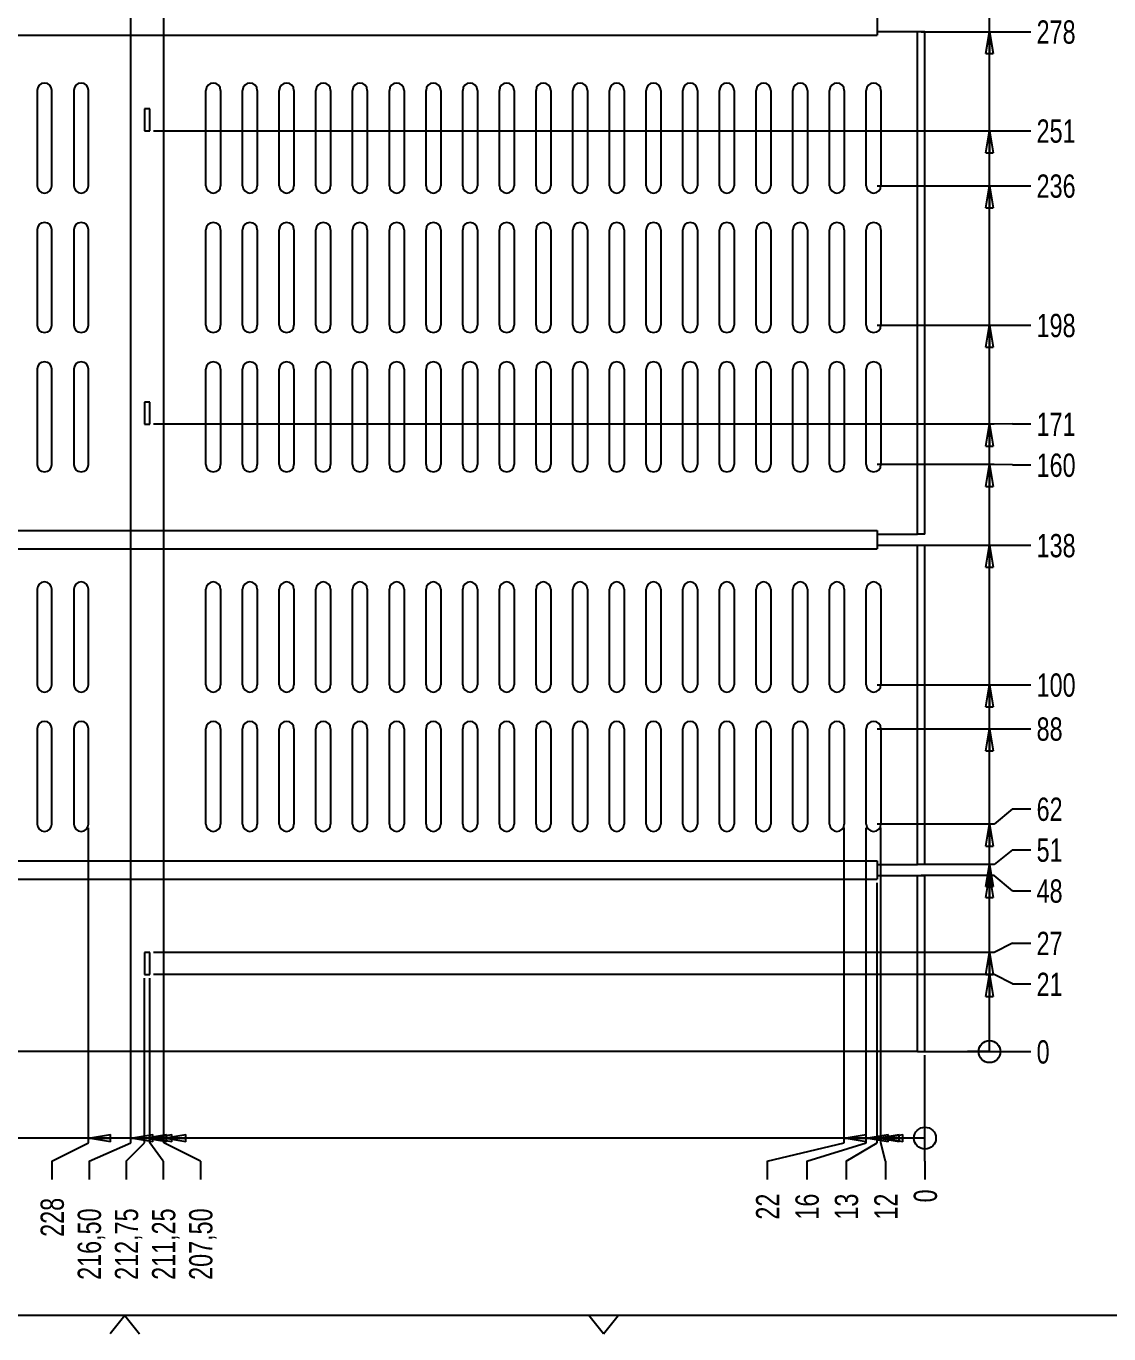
# Model space of a CAD drawing. Extents: x 0 to 841, y 0 to 594.
# Drawn here: x 313.6 to 608.7, y 0 to 356.4 of the extents above; entities that cross this region are included whole.
import ezdxf

# ---------------------------------------------------------------- set-up
doc = ezdxf.new("R2010")
doc.units = 0
doc.layers.get('0').update_dxf_attribs({"linetype": 'CONTINUOUS'})
doc.layers.add('FORMAT', color=7, linetype='CONTINUOUS')
doc.styles.add('SLDTEXTSTYLE0', font='TXT', dxfattribs={"width": 0.75})
doc.dimstyles.new('SLDDIMSTYLE0', dxfattribs={"dimtxt": 6.35, "dimasz": 1.998133, "dimexe": 0, "dimexo": 0.0625, "dimgap": 1.5875, "dimtad": 0, "dimtih": 1, "dimtoh": 1, "dimdec": 0, "dimtxsty": 'SLDTEXTSTYLE0', "dimblk1": 'ORIGIN', "dimblk2": 'ORIGIN', "dimsah": 1, "dimcen": 0.09, "dimazin": 3, "dimtfac": 1, "dimtofl": 0, "dimtmove": 0, "dimatfit": 3, "dimtolj": 1, "dimtzin": 12})
doc.dimstyles.new('SLDDIMSTYLE1', dxfattribs={"dimtxt": 6.35, "dimasz": 5.9944, "dimexe": 0, "dimexo": 0.0625, "dimgap": 1.5875, "dimtad": 0, "dimtih": 1, "dimtoh": 1, "dimzin": 12, "dimtxsty": 'SLDTEXTSTYLE0', "dimblk1": 'CLOSED', "dimblk2": 'CLOSED', "dimsah": 1, "dimcen": 0.09, "dimazin": 3, "dimtfac": 1, "dimtofl": 0, "dimtmove": 0, "dimatfit": 3, "dimtolj": 1, "dimtzin": 12})

# ---------------------------------------------------------------- blocks, each defined once
blk = doc.blocks.new('_ORIGIN')
at = {"color": 0, "linetype": 'BYBLOCK'}
blk.add_line((0, 0), (-1, 0), dxfattribs=at)
blk.add_circle((0, 0), 0.5, dxfattribs=at)
blk = doc.blocks.new('*D6')
at = {"layer": 'FORMAT'}
for p, q in [((558.62, 52.1), (558.62, 75.95)), ((558.62, 47.1), (558.62, 52.1)), ((558.62, 47.1), (558.62, 42.1))]:
    blk.add_line(p, q, dxfattribs=at)
at = {"layer": 'FORMAT', "xscale": 5.9944, "yscale": 5.9944}
blk.add_blockref('_ORIGIN', (558.62, 53.35, 0.1), dxfattribs=at)
at = {"layer": 'FORMAT', "insert": (555.55, 35.82), "char_height": 6.35, "attachment_point": 1, "rotation": 90, "style": 'SLDTEXTSTYLE0'}
blk.add_mtext('0', dxfattribs=at)
blk = doc.blocks.new('_CLOSED')
at = {"color": 0, "linetype": 'BYBLOCK'}
for p, q in [((-1, 0.166667), (0, 0)), ((-1, 0.166667), (-1, -0.166667)), ((0, 0), (-1, -0.166667)), ((0, 0), (-1, 0))]:
    blk.add_line(p, q, dxfattribs=at)
blk = doc.blocks.new('*D7')
at = {"layer": 'FORMAT'}
for p, q in [((545.62, 52.1), (545.62, 122.95)), ((537.13, 47.1), (545.62, 52.1)), ((546.62, 53.35), (545.62, 53.35)), ((537.13, 47.1), (537.13, 42.1))]:
    blk.add_line(p, q, dxfattribs=at)
at = {"layer": 'FORMAT', "xscale": 5.9944, "yscale": 5.9944, "rotation": 180.0000000000004}
blk.add_blockref('_CLOSED', (545.62, 53.35, 0.1), dxfattribs=at)
at = {"layer": 'FORMAT', "insert": (534.05, 31.13), "char_height": 6.35, "attachment_point": 1, "rotation": 90, "style": 'SLDTEXTSTYLE0'}
blk.add_mtext('13', dxfattribs=at)
blk = doc.blocks.new('*D8')
at = {"layer": 'FORMAT'}
for p, q in [((147.62, 122.95), (147.62, 42.1)), ((330.62, 53.35), (147.62, 53.35))]:
    blk.add_line(p, q, dxfattribs=at)
at = {"layer": 'FORMAT', "xscale": 5.9944, "yscale": 5.9944, "rotation": 180.0000000000004}
blk.add_blockref('_CLOSED', (147.62, 53.35, 0.1), dxfattribs=at)
at = {"layer": 'FORMAT', "insert": (144.55, 26.44), "char_height": 6.35, "attachment_point": 1, "rotation": 90, "style": 'SLDTEXTSTYLE0'}
blk.add_mtext('411', dxfattribs=at)
blk = doc.blocks.new('*D9')
at = {"layer": 'FORMAT'}
for p, q in [((134.62, 75.95), (134.62, 42.1)), ((147.62, 53.35), (134.62, 53.35))]:
    blk.add_line(p, q, dxfattribs=at)
at = {"layer": 'FORMAT', "xscale": 5.9944, "yscale": 5.9944, "rotation": 180.0000000000004}
blk.add_blockref('_CLOSED', (134.62, 53.35, 0.1), dxfattribs=at)
at = {"layer": 'FORMAT', "insert": (131.55, 26.44), "char_height": 6.35, "attachment_point": 1, "rotation": 90, "style": 'SLDTEXTSTYLE0'}
blk.add_mtext('424', dxfattribs=at)
blk = doc.blocks.new('*D10')
at = {"layer": 'FORMAT'}
for p, q in [((546.62, 52.1), (546.62, 137.95)), ((558.62, 53.35), (546.62, 53.35)), ((547.87, 47.1), (546.62, 52.1)), ((547.87, 47.1), (547.87, 42.1))]:
    blk.add_line(p, q, dxfattribs=at)
at = {"layer": 'FORMAT', "xscale": 5.9944, "yscale": 5.9944, "rotation": 180.0000000000004}
blk.add_blockref('_CLOSED', (546.62, 53.35, 0.1), dxfattribs=at)
at = {"layer": 'FORMAT', "insert": (544.8, 31.13), "char_height": 6.35, "attachment_point": 1, "rotation": 90, "style": 'SLDTEXTSTYLE0'}
blk.add_mtext('12', dxfattribs=at)
blk = doc.blocks.new('*D11')
at = {"layer": 'FORMAT'}
for p, q in [((536.62, 52.1), (536.62, 137.95)), ((515.63, 47.1), (536.62, 52.1)), ((542.62, 53.35), (536.62, 53.35)), ((515.63, 47.1), (515.63, 42.1))]:
    blk.add_line(p, q, dxfattribs=at)
at = {"layer": 'FORMAT', "xscale": 5.9944, "yscale": 5.9944, "rotation": 180.0000000000004}
blk.add_blockref('_CLOSED', (536.62, 53.35, 0.1), dxfattribs=at)
at = {"layer": 'FORMAT', "insert": (512.56, 31.13), "char_height": 6.35, "attachment_point": 1, "rotation": 90, "style": 'SLDTEXTSTYLE0'}
blk.add_mtext('22', dxfattribs=at)
blk = doc.blocks.new('*D12')
at = {"layer": 'FORMAT'}
for p, q in [((330.62, 52.1), (330.62, 137.95)), ((320.63, 47.1), (330.62, 52.1)), ((342.12, 53.35), (330.62, 53.35)), ((320.63, 47.1), (320.63, 42.1))]:
    blk.add_line(p, q, dxfattribs=at)
at = {"layer": 'FORMAT', "xscale": 5.9944, "yscale": 5.9944, "rotation": 180.0000000000004}
blk.add_blockref('_CLOSED', (330.62, 53.35, 0.1), dxfattribs=at)
at = {"layer": 'FORMAT', "insert": (317.55, 26.44), "char_height": 6.35, "attachment_point": 1, "rotation": 90, "style": 'SLDTEXTSTYLE0'}
blk.add_mtext('228', dxfattribs=at)
blk = doc.blocks.new('*D13')
at = {"layer": 'FORMAT'}
for p, q in [((542.62, 52.1), (542.62, 137.95)), ((526.38, 47.1), (542.62, 52.1)), ((545.62, 53.35), (542.62, 53.35)), ((526.38, 47.1), (526.38, 42.1))]:
    blk.add_line(p, q, dxfattribs=at)
at = {"layer": 'FORMAT', "xscale": 5.9944, "yscale": 5.9944, "rotation": 180.0000000000004}
blk.add_blockref('_CLOSED', (542.62, 53.35, 0.1), dxfattribs=at)
at = {"layer": 'FORMAT', "insert": (523.31, 31.13), "char_height": 6.35, "attachment_point": 1, "rotation": 90, "style": 'SLDTEXTSTYLE0'}
blk.add_mtext('16', dxfattribs=at)
blk = doc.blocks.new('*D14')
at = {"layer": 'FORMAT'}
for p, q in [((347.37, 52.1), (347.37, 96.95)), ((351.12, 53.35), (347.37, 53.35)), ((350.99, 47.1), (347.37, 52.1)), ((350.99, 47.1), (350.99, 42.1))]:
    blk.add_line(p, q, dxfattribs=at)
at = {"layer": 'FORMAT', "xscale": 5.9944, "yscale": 5.9944, "rotation": 180.0000000000004}
blk.add_blockref('_CLOSED', (347.37, 53.35, 0.1), dxfattribs=at)
at = {"layer": 'FORMAT', "insert": (347.92, 14.71), "char_height": 6.35, "attachment_point": 1, "rotation": 90, "style": 'SLDTEXTSTYLE0'}
blk.add_mtext('211,25', dxfattribs=at)
blk = doc.blocks.new('*D15')
at = {"layer": 'FORMAT'}
for p, q in [((345.87, 52.1), (345.87, 96.95)), ((340.87, 47.1), (345.87, 52.1)), ((347.37, 53.35), (345.87, 53.35)), ((340.87, 47.1), (340.87, 42.1))]:
    blk.add_line(p, q, dxfattribs=at)
at = {"layer": 'FORMAT', "xscale": 5.9944, "yscale": 5.9944, "rotation": 180.0000000000004}
blk.add_blockref('_CLOSED', (345.87, 53.35, 0.1), dxfattribs=at)
at = {"layer": 'FORMAT', "insert": (337.8, 14.71), "char_height": 6.35, "attachment_point": 1, "rotation": 90, "style": 'SLDTEXTSTYLE0'}
blk.add_mtext('212,75', dxfattribs=at)
blk = doc.blocks.new('*D16')
at = {"layer": 'FORMAT'}
for p, q in [((351.12, 52.1), (351.12, 496.95)), ((536.62, 53.35), (351.12, 53.35)), ((361.11, 47.1), (351.12, 52.1)), ((361.11, 47.1), (361.11, 42.1))]:
    blk.add_line(p, q, dxfattribs=at)
at = {"layer": 'FORMAT', "xscale": 5.9944, "yscale": 5.9944, "rotation": 180.0000000000004}
blk.add_blockref('_CLOSED', (351.12, 53.35, 0.1), dxfattribs=at)
at = {"layer": 'FORMAT', "insert": (358.04, 14.71), "char_height": 6.35, "attachment_point": 1, "rotation": 90, "style": 'SLDTEXTSTYLE0'}
blk.add_mtext('207,50', dxfattribs=at)
blk = doc.blocks.new('*D17')
at = {"layer": 'FORMAT'}
for p, q in [((342.12, 52.1), (342.12, 496.95)), ((330.75, 47.1), (342.12, 52.1)), ((345.87, 53.35), (342.12, 53.35)), ((330.75, 47.1), (330.75, 42.1))]:
    blk.add_line(p, q, dxfattribs=at)
at = {"layer": 'FORMAT', "xscale": 5.9944, "yscale": 5.9944, "rotation": 180.0000000000004}
blk.add_blockref('_CLOSED', (342.12, 53.35, 0.1), dxfattribs=at)
at = {"layer": 'FORMAT', "insert": (327.67, 14.71), "char_height": 6.35, "attachment_point": 1, "rotation": 90, "style": 'SLDTEXTSTYLE0'}
blk.add_mtext('216,50', dxfattribs=at)
blk = doc.blocks.new('*D18')
at = {"layer": 'FORMAT'}
blk.add_line((557.61, 76.94), (587.46, 76.94), dxfattribs=at)
at = {"layer": 'FORMAT', "xscale": 5.9944, "yscale": 5.9944}
blk.add_blockref('_ORIGIN', (576.21, 76.94, 0.1), dxfattribs=at)
at = {"layer": 'FORMAT', "insert": (589.05, 80.02), "char_height": 6.35, "attachment_point": 1, "style": 'SLDTEXTSTYLE0'}
blk.add_mtext('0', dxfattribs=at)
blk = doc.blocks.new('*D19')
at = {"layer": 'FORMAT'}
for p, q in [((577.46, 124.94), (557.61, 124.94)), ((576.21, 103.94), (576.21, 124.94)), ((582.46, 120.79), (577.46, 124.94)), ((582.46, 120.79), (587.46, 120.79))]:
    blk.add_line(p, q, dxfattribs=at)
at = {"layer": 'FORMAT', "xscale": 5.9944, "yscale": 5.9944, "rotation": 90.0000000000004}
blk.add_blockref('_CLOSED', (576.21, 124.94, 0.1), dxfattribs=at)
at = {"layer": 'FORMAT', "insert": (589.05, 123.87), "char_height": 6.35, "attachment_point": 1, "style": 'SLDTEXTSTYLE0'}
blk.add_mtext('48', dxfattribs=at)
blk = doc.blocks.new('*D20')
at = {"layer": 'FORMAT'}
for p, q in [((582.46, 131.94), (577.46, 127.94)), ((582.46, 131.94), (587.46, 131.94)), ((577.46, 127.94), (557.61, 127.94)), ((576.21, 124.94), (576.21, 127.94))]:
    blk.add_line(p, q, dxfattribs=at)
at = {"layer": 'FORMAT', "xscale": 5.9944, "yscale": 5.9944, "rotation": 90.0000000000004}
blk.add_blockref('_CLOSED', (576.21, 127.94, 0.1), dxfattribs=at)
at = {"layer": 'FORMAT', "insert": (589.05, 135.02), "char_height": 6.35, "attachment_point": 1, "style": 'SLDTEXTSTYLE0'}
blk.add_mtext('51', dxfattribs=at)
blk = doc.blocks.new('*D21')
at = {"layer": 'FORMAT'}
for p, q in [((557.61, 214.94), (587.46, 214.94)), ((576.21, 176.94), (576.21, 214.94))]:
    blk.add_line(p, q, dxfattribs=at)
at = {"layer": 'FORMAT', "xscale": 5.9944, "yscale": 5.9944, "rotation": 90.0000000000004}
blk.add_blockref('_CLOSED', (576.21, 214.94, 0.1), dxfattribs=at)
at = {"layer": 'FORMAT', "insert": (589.05, 218.02), "char_height": 6.35, "attachment_point": 1, "style": 'SLDTEXTSTYLE0'}
blk.add_mtext('138', dxfattribs=at)
blk = doc.blocks.new('*D22')
at = {"layer": 'FORMAT'}
for p, q in [((557.61, 354.94), (587.46, 354.94)), ((576.21, 327.94), (576.21, 354.94))]:
    blk.add_line(p, q, dxfattribs=at)
at = {"layer": 'FORMAT', "xscale": 5.9944, "yscale": 5.9944, "rotation": 90.0000000000004}
blk.add_blockref('_CLOSED', (576.21, 354.94, 0.1), dxfattribs=at)
at = {"layer": 'FORMAT', "insert": (589.05, 358.02), "char_height": 6.35, "attachment_point": 1, "style": 'SLDTEXTSTYLE0'}
blk.add_mtext('278', dxfattribs=at)
blk = doc.blocks.new('*D23')
at = {"layer": 'FORMAT'}
for p, q in [((557.61, 444.94), (587.46, 444.94)), ((576.21, 406.94), (576.21, 444.94))]:
    blk.add_line(p, q, dxfattribs=at)
at = {"layer": 'FORMAT', "xscale": 5.9944, "yscale": 5.9944, "rotation": 90.0000000000004}
blk.add_blockref('_CLOSED', (576.21, 444.94, 0.1), dxfattribs=at)
at = {"layer": 'FORMAT', "insert": (589.05, 448.02), "char_height": 6.35, "attachment_point": 1, "style": 'SLDTEXTSTYLE0'}
blk.add_mtext('368', dxfattribs=at)
blk = doc.blocks.new('*D24')
at = {"layer": 'FORMAT'}
for p, q in [((557.61, 500.94), (587.46, 500.94)), ((576.21, 497.94), (576.21, 500.94))]:
    blk.add_line(p, q, dxfattribs=at)
at = {"layer": 'FORMAT', "xscale": 5.9944, "yscale": 5.9944, "rotation": 90.0000000000004}
blk.add_blockref('_CLOSED', (576.21, 500.94, 0.1), dxfattribs=at)
at = {"layer": 'FORMAT', "insert": (589.05, 504.02), "char_height": 6.35, "attachment_point": 1, "style": 'SLDTEXTSTYLE0'}
blk.add_mtext('424', dxfattribs=at)
blk = doc.blocks.new('*D25')
at = {"layer": 'FORMAT'}
for p, q in [((577.46, 497.94), (352.11, 497.94)), ((576.21, 472.94), (576.21, 497.94)), ((582.46, 489.79), (577.46, 497.94)), ((582.46, 489.79), (587.46, 489.79))]:
    blk.add_line(p, q, dxfattribs=at)
at = {"layer": 'FORMAT', "xscale": 5.9944, "yscale": 5.9944, "rotation": 90.0000000000004}
blk.add_blockref('_CLOSED', (576.21, 497.94, 0.1), dxfattribs=at)
at = {"layer": 'FORMAT', "insert": (589.05, 492.87), "char_height": 6.35, "attachment_point": 1, "style": 'SLDTEXTSTYLE0'}
blk.add_mtext('421', dxfattribs=at)
blk = doc.blocks.new('*D26')
at = {"layer": 'FORMAT'}
for p, q in [((348.36, 472.94), (587.46, 472.94)), ((576.21, 444.94), (576.21, 472.94))]:
    blk.add_line(p, q, dxfattribs=at)
at = {"layer": 'FORMAT', "xscale": 5.9944, "yscale": 5.9944, "rotation": 90.0000000000004}
blk.add_blockref('_CLOSED', (576.21, 472.94, 0.1), dxfattribs=at)
at = {"layer": 'FORMAT', "insert": (589.05, 476.02), "char_height": 6.35, "attachment_point": 1, "style": 'SLDTEXTSTYLE0'}
blk.add_mtext('396', dxfattribs=at)
blk = doc.blocks.new('*D27')
at = {"layer": 'FORMAT'}
for p, q in [((348.36, 327.94), (587.46, 327.94)), ((576.21, 312.94), (576.21, 327.94))]:
    blk.add_line(p, q, dxfattribs=at)
at = {"layer": 'FORMAT', "xscale": 5.9944, "yscale": 5.9944, "rotation": 90.0000000000004}
blk.add_blockref('_CLOSED', (576.21, 327.94, 0.1), dxfattribs=at)
at = {"layer": 'FORMAT', "insert": (589.05, 331.02), "char_height": 6.35, "attachment_point": 1, "style": 'SLDTEXTSTYLE0'}
blk.add_mtext('251', dxfattribs=at)
blk = doc.blocks.new('*D28')
at = {"layer": 'FORMAT'}
for p, q in [((577.46, 247.94), (348.36, 247.94)), ((576.21, 236.94), (576.21, 247.94)), ((582.46, 248.02), (577.46, 247.94)), ((582.46, 248.02), (587.46, 248.02))]:
    blk.add_line(p, q, dxfattribs=at)
at = {"layer": 'FORMAT', "xscale": 5.9944, "yscale": 5.9944, "rotation": 90.0000000000004}
blk.add_blockref('_CLOSED', (576.21, 247.94, 0.1), dxfattribs=at)
at = {"layer": 'FORMAT', "insert": (589.05, 251.09), "char_height": 6.35, "attachment_point": 1, "style": 'SLDTEXTSTYLE0'}
blk.add_mtext('171', dxfattribs=at)
blk = doc.blocks.new('*D29')
at = {"layer": 'FORMAT'}
for p, q in [((582.46, 143.09), (577.46, 138.94)), ((582.46, 143.09), (587.46, 143.09)), ((577.46, 138.94), (545.61, 138.94)), ((576.21, 127.94), (576.21, 138.94))]:
    blk.add_line(p, q, dxfattribs=at)
at = {"layer": 'FORMAT', "xscale": 5.9944, "yscale": 5.9944, "rotation": 90.0000000000004}
blk.add_blockref('_CLOSED', (576.21, 138.94, 0.1), dxfattribs=at)
at = {"layer": 'FORMAT', "insert": (589.05, 146.17), "char_height": 6.35, "attachment_point": 1, "style": 'SLDTEXTSTYLE0'}
blk.add_mtext('62', dxfattribs=at)
blk = doc.blocks.new('*D30')
at = {"layer": 'FORMAT'}
for p, q in [((545.61, 164.94), (587.46, 164.94)), ((576.21, 138.94), (576.21, 164.94))]:
    blk.add_line(p, q, dxfattribs=at)
at = {"layer": 'FORMAT', "xscale": 5.9944, "yscale": 5.9944, "rotation": 90.0000000000004}
blk.add_blockref('_CLOSED', (576.21, 164.94, 0.1), dxfattribs=at)
at = {"layer": 'FORMAT', "insert": (589.05, 168.02), "char_height": 6.35, "attachment_point": 1, "style": 'SLDTEXTSTYLE0'}
blk.add_mtext('88', dxfattribs=at)
blk = doc.blocks.new('*D31')
at = {"layer": 'FORMAT'}
for p, q in [((545.61, 176.94), (587.46, 176.94)), ((576.21, 164.94), (576.21, 176.94))]:
    blk.add_line(p, q, dxfattribs=at)
at = {"layer": 'FORMAT', "xscale": 5.9944, "yscale": 5.9944, "rotation": 90.0000000000004}
blk.add_blockref('_CLOSED', (576.21, 176.94, 0.1), dxfattribs=at)
at = {"layer": 'FORMAT', "insert": (589.05, 180.02), "char_height": 6.35, "attachment_point": 1, "style": 'SLDTEXTSTYLE0'}
blk.add_mtext('100', dxfattribs=at)
blk = doc.blocks.new('*D32')
at = {"layer": 'FORMAT'}
for p, q in [((577.46, 236.94), (545.61, 236.94)), ((576.21, 214.94), (576.21, 236.94)), ((582.46, 236.87), (577.46, 236.94)), ((582.46, 236.87), (587.46, 236.87))]:
    blk.add_line(p, q, dxfattribs=at)
at = {"layer": 'FORMAT', "xscale": 5.9944, "yscale": 5.9944, "rotation": 90.0000000000004}
blk.add_blockref('_CLOSED', (576.21, 236.94, 0.1), dxfattribs=at)
at = {"layer": 'FORMAT', "insert": (589.05, 239.94), "char_height": 6.35, "attachment_point": 1, "style": 'SLDTEXTSTYLE0'}
blk.add_mtext('160', dxfattribs=at)
blk = doc.blocks.new('*D33')
at = {"layer": 'FORMAT'}
for p, q in [((545.61, 274.94), (587.46, 274.94)), ((576.21, 247.94), (576.21, 274.94))]:
    blk.add_line(p, q, dxfattribs=at)
at = {"layer": 'FORMAT', "xscale": 5.9944, "yscale": 5.9944, "rotation": 90.0000000000004}
blk.add_blockref('_CLOSED', (576.21, 274.94, 0.1), dxfattribs=at)
at = {"layer": 'FORMAT', "insert": (589.05, 278.02), "char_height": 6.35, "attachment_point": 1, "style": 'SLDTEXTSTYLE0'}
blk.add_mtext('198', dxfattribs=at)
blk = doc.blocks.new('*D34')
at = {"layer": 'FORMAT'}
for p, q in [((545.61, 312.94), (587.46, 312.94)), ((576.21, 274.94), (576.21, 312.94))]:
    blk.add_line(p, q, dxfattribs=at)
at = {"layer": 'FORMAT', "xscale": 5.9944, "yscale": 5.9944, "rotation": 90.0000000000004}
blk.add_blockref('_CLOSED', (576.21, 312.94, 0.1), dxfattribs=at)
at = {"layer": 'FORMAT', "insert": (589.05, 316.02), "char_height": 6.35, "attachment_point": 1, "style": 'SLDTEXTSTYLE0'}
blk.add_mtext('236', dxfattribs=at)
blk = doc.blocks.new('*D35')
at = {"layer": 'FORMAT'}
for p, q in [((545.61, 368.94), (587.46, 368.94)), ((576.21, 354.94), (576.21, 368.94))]:
    blk.add_line(p, q, dxfattribs=at)
at = {"layer": 'FORMAT', "xscale": 5.9944, "yscale": 5.9944, "rotation": 90.0000000000004}
blk.add_blockref('_CLOSED', (576.21, 368.94, 0.1), dxfattribs=at)
at = {"layer": 'FORMAT', "insert": (589.05, 372.02), "char_height": 6.35, "attachment_point": 1, "style": 'SLDTEXTSTYLE0'}
blk.add_mtext('292', dxfattribs=at)
blk = doc.blocks.new('*D36')
at = {"layer": 'FORMAT'}
for p, q in [((545.61, 406.94), (587.46, 406.94)), ((576.21, 368.94), (576.21, 406.94))]:
    blk.add_line(p, q, dxfattribs=at)
at = {"layer": 'FORMAT', "xscale": 5.9944, "yscale": 5.9944, "rotation": 90.0000000000004}
blk.add_blockref('_CLOSED', (576.21, 406.94, 0.1), dxfattribs=at)
at = {"layer": 'FORMAT', "insert": (589.05, 410.02), "char_height": 6.35, "attachment_point": 1, "style": 'SLDTEXTSTYLE0'}
blk.add_mtext('330', dxfattribs=at)
blk = doc.blocks.new('*D37')
at = {"layer": 'FORMAT'}
for p, q in [((577.46, 97.94), (348.36, 97.94)), ((576.21, 76.94), (576.21, 97.94)), ((582.46, 95.37), (577.46, 97.94)), ((582.46, 95.37), (587.46, 95.37))]:
    blk.add_line(p, q, dxfattribs=at)
at = {"layer": 'FORMAT', "xscale": 5.9944, "yscale": 5.9944, "rotation": 90.0000000000004}
blk.add_blockref('_CLOSED', (576.21, 97.94, 0.1), dxfattribs=at)
at = {"layer": 'FORMAT', "insert": (589.05, 98.44), "char_height": 6.35, "attachment_point": 1, "style": 'SLDTEXTSTYLE0'}
blk.add_mtext('21', dxfattribs=at)
blk = doc.blocks.new('*D38')
at = {"layer": 'FORMAT'}
for p, q in [((577.46, 103.94), (348.36, 103.94)), ((576.21, 97.94), (576.21, 103.94)), ((582.46, 106.52), (577.46, 103.94)), ((582.46, 106.52), (587.46, 106.52))]:
    blk.add_line(p, q, dxfattribs=at)
at = {"layer": 'FORMAT', "xscale": 5.9944, "yscale": 5.9944, "rotation": 90.0000000000004}
blk.add_blockref('_CLOSED', (576.21, 103.94, 0.1), dxfattribs=at)
at = {"layer": 'FORMAT', "insert": (589.05, 109.59), "char_height": 6.35, "attachment_point": 1, "style": 'SLDTEXTSTYLE0'}
blk.add_mtext('27', dxfattribs=at)

msp = doc.modelspace()

# ---------------------------------------------------------------- linework, layer by layer
at = {"color": 7, "linetype": 'CONTINUOUS'}
for p, q in [((545.617, 358.944), (545.617, 353.944)), ((147.617, 353.944), (545.617, 353.944)), ((545.617, 354.944), (556.617, 354.944)), ((556.617, 217.944), (556.617, 354.944)), ((556.617, 354.944), (558.617, 354.944)), ((558.617, 217.944), (558.617, 354.944)), ((316.617, 338.944), (316.617, 312.944)), ((320.617, 312.944), (320.617, 338.944)), ((326.617, 338.944), (326.617, 312.944)), ((330.617, 312.944), (330.617, 338.944)), ((362.617, 312.944), (362.617, 338.944)), ((366.617, 338.944), (366.617, 312.944)), ((372.617, 312.944), (372.617, 338.944)), ((376.617, 338.944), (376.617, 312.944)), ((382.617, 312.944), (382.617, 338.944)), ((386.617, 338.944), (386.617, 312.944)), ((392.617, 312.944), (392.617, 338.944)), ((396.617, 338.944), (396.617, 312.944)), ((402.617, 312.944), (402.617, 338.944)), ((406.617, 338.944), (406.617, 312.944)), ((412.617, 312.944), (412.617, 338.944)), ((416.617, 338.944), (416.617, 312.944)), ((422.617, 312.944), (422.617, 338.944)), ((426.617, 338.944), (426.617, 312.944)), ((432.617, 312.944), (432.617, 338.944)), ((436.617, 338.944), (436.617, 312.944)), ((442.617, 312.944), (442.617, 338.944)), ((446.617, 338.944), (446.617, 312.944)), ((452.617, 312.944), (452.617, 338.944)), ((456.617, 338.944), (456.617, 312.944)), ((462.617, 312.944), (462.617, 338.944)), ((466.617, 338.944), (466.617, 312.944)), ((472.617, 312.944), (472.617, 338.944)), ((476.617, 338.944), (476.617, 312.944)), ((482.617, 312.944), (482.617, 338.944)), ((486.617, 338.944), (486.617, 312.944)), ((492.617, 312.944), (492.617, 338.944)), ((496.617, 338.944), (496.617, 312.944)), ((502.617, 312.944), (502.617, 338.944)), ((506.617, 338.944), (506.617, 312.944)), ((512.617, 312.944), (512.617, 338.944)), ((516.617, 338.944), (516.617, 312.944)), ((522.617, 312.944), (522.617, 338.944)), ((526.617, 338.944), (526.617, 312.944)), ((532.617, 312.944), (532.617, 338.944)), ((536.617, 338.944), (536.617, 312.944)), ((542.617, 312.944), (542.617, 338.944)), ((546.617, 338.944), (546.617, 312.944)), ((345.867, 333.944), (345.867, 327.944)), ((347.367, 333.944), (345.867, 333.944)), ((347.367, 327.944), (347.367, 333.944)), ((345.867, 327.944), (347.367, 327.944)), ((316.617, 300.944), (316.617, 274.944)), ((320.617, 274.944), (320.617, 300.944)), ((326.617, 300.944), (326.617, 274.944)), ((330.617, 274.944), (330.617, 300.944)), ((362.617, 274.944), (362.617, 300.944)), ((366.617, 300.944), (366.617, 274.944)), ((372.617, 274.944), (372.617, 300.944)), ((376.617, 300.944), (376.617, 274.944)), ((382.617, 274.944), (382.617, 300.944)), ((386.617, 300.944), (386.617, 274.944)), ((392.617, 274.944), (392.617, 300.944)), ((396.617, 300.944), (396.617, 274.944)), ((402.617, 274.944), (402.617, 300.944)), ((406.617, 300.944), (406.617, 274.944)), ((412.617, 274.944), (412.617, 300.944)), ((416.617, 300.944), (416.617, 274.944)), ((422.617, 274.944), (422.617, 300.944)), ((426.617, 300.944), (426.617, 274.944)), ((432.617, 274.944), (432.617, 300.944)), ((436.617, 300.944), (436.617, 274.944)), ((442.617, 274.944), (442.617, 300.944)), ((446.617, 300.944), (446.617, 274.944)), ((452.617, 274.944), (452.617, 300.944)), ((456.617, 300.944), (456.617, 274.944)), ((462.617, 274.944), (462.617, 300.944)), ((466.617, 300.944), (466.617, 274.944)), ((472.617, 274.944), (472.617, 300.944)), ((476.617, 300.944), (476.617, 274.944)), ((482.617, 274.944), (482.617, 300.944)), ((486.617, 300.944), (486.617, 274.944)), ((492.617, 274.944), (492.617, 300.944)), ((496.617, 300.944), (496.617, 274.944)), ((502.617, 274.944), (502.617, 300.944)), ((506.617, 300.944), (506.617, 274.944)), ((512.617, 274.944), (512.617, 300.944)), ((516.617, 300.944), (516.617, 274.944)), ((522.617, 274.944), (522.617, 300.944)), ((526.617, 300.944), (526.617, 274.944)), ((532.617, 274.944), (532.617, 300.944)), ((536.617, 300.944), (536.617, 274.944)), ((542.617, 274.944), (542.617, 300.944)), ((546.617, 300.944), (546.617, 274.944)), ((316.617, 262.944), (316.617, 236.944)), ((320.617, 236.944), (320.617, 262.944)), ((326.617, 262.944), (326.617, 236.944)), ((330.617, 236.944), (330.617, 262.944)), ((362.617, 236.944), (362.617, 262.944)), ((366.617, 262.944), (366.617, 236.944)), ((372.617, 236.944), (372.617, 262.944)), ((376.617, 262.944), (376.617, 236.944)), ((382.617, 236.944), (382.617, 262.944)), ((386.617, 262.944), (386.617, 236.944)), ((392.617, 236.944), (392.617, 262.944)), ((396.617, 262.944), (396.617, 236.944)), ((402.617, 236.944), (402.617, 262.944)), ((406.617, 262.944), (406.617, 236.944)), ((412.617, 236.944), (412.617, 262.944)), ((416.617, 262.944), (416.617, 236.944)), ((422.617, 236.944), (422.617, 262.944)), ((426.617, 262.944), (426.617, 236.944)), ((432.617, 236.944), (432.617, 262.944)), ((436.617, 262.944), (436.617, 236.944)), ((442.617, 236.944), (442.617, 262.944)), ((446.617, 262.944), (446.617, 236.944)), ((452.617, 236.944), (452.617, 262.944)), ((456.617, 262.944), (456.617, 236.944)), ((462.617, 236.944), (462.617, 262.944)), ((466.617, 262.944), (466.617, 236.944)), ((472.617, 236.944), (472.617, 262.944)), ((476.617, 262.944), (476.617, 236.944)), ((482.617, 236.944), (482.617, 262.944)), ((486.617, 262.944), (486.617, 236.944)), ((492.617, 236.944), (492.617, 262.944)), ((496.617, 262.944), (496.617, 236.944)), ((502.617, 236.944), (502.617, 262.944)), ((506.617, 262.944), (506.617, 236.944)), ((512.617, 236.944), (512.617, 262.944)), ((516.617, 262.944), (516.617, 236.944)), ((522.617, 236.944), (522.617, 262.944)), ((526.617, 262.944), (526.617, 236.944)), ((532.617, 236.944), (532.617, 262.944)), ((536.617, 262.944), (536.617, 236.944)), ((542.617, 236.944), (542.617, 262.944)), ((546.617, 262.944), (546.617, 236.944)), ((345.867, 253.944), (345.867, 247.944)), ((347.367, 253.944), (345.867, 253.944)), ((347.367, 247.944), (347.367, 253.944)), ((345.867, 247.944), (347.367, 247.944)), ((147.617, 218.944), (545.617, 218.944)), ((545.617, 218.944), (545.617, 213.944)), ((545.617, 217.944), (556.617, 217.944)), ((558.617, 217.944), (556.617, 217.944)), ((147.617, 213.944), (545.617, 213.944)), ((545.617, 214.944), (556.617, 214.944)), ((556.617, 127.944), (556.617, 214.944)), ((556.617, 214.944), (558.617, 214.944)), ((558.617, 127.944), (558.617, 214.944)), ((316.617, 202.944), (316.617, 176.944)), ((320.617, 176.944), (320.617, 202.944)), ((326.617, 202.944), (326.617, 176.944)), ((330.617, 176.944), (330.617, 202.944)), ((362.617, 176.944), (362.617, 202.944)), ((366.617, 202.944), (366.617, 176.944)), ((372.617, 176.944), (372.617, 202.944)), ((376.617, 202.944), (376.617, 176.944)), ((382.617, 176.944), (382.617, 202.944)), ((386.617, 202.944), (386.617, 176.944)), ((392.617, 176.944), (392.617, 202.944)), ((396.617, 202.944), (396.617, 176.944)), ((402.617, 176.944), (402.617, 202.944)), ((406.617, 202.944), (406.617, 176.944)), ((412.617, 176.944), (412.617, 202.944)), ((416.617, 202.944), (416.617, 176.944)), ((422.617, 176.944), (422.617, 202.944)), ((426.617, 202.944), (426.617, 176.944)), ((432.617, 176.944), (432.617, 202.944)), ((436.617, 202.944), (436.617, 176.944)), ((442.617, 176.944), (442.617, 202.944)), ((446.617, 202.944), (446.617, 176.944)), ((452.617, 176.944), (452.617, 202.944)), ((456.617, 202.944), (456.617, 176.944)), ((462.617, 176.944), (462.617, 202.944)), ((466.617, 202.944), (466.617, 176.944)), ((472.617, 176.944), (472.617, 202.944)), ((476.617, 202.944), (476.617, 176.944)), ((482.617, 176.944), (482.617, 202.944)), ((486.617, 202.944), (486.617, 176.944)), ((492.617, 176.944), (492.617, 202.944)), ((496.617, 202.944), (496.617, 176.944)), ((502.617, 176.944), (502.617, 202.944)), ((506.617, 202.944), (506.617, 176.944)), ((512.617, 176.944), (512.617, 202.944)), ((516.617, 202.944), (516.617, 176.944)), ((522.617, 176.944), (522.617, 202.944)), ((526.617, 202.944), (526.617, 176.944)), ((532.617, 176.944), (532.617, 202.944)), ((536.617, 202.944), (536.617, 176.944)), ((542.617, 176.944), (542.617, 202.944)), ((546.617, 202.944), (546.617, 176.944)), ((316.617, 164.944), (316.617, 138.944)), ((320.617, 138.944), (320.617, 164.944)), ((326.617, 164.944), (326.617, 138.944)), ((330.617, 138.944), (330.617, 164.944)), ((362.617, 138.944), (362.617, 164.944)), ((366.617, 164.944), (366.617, 138.944)), ((372.617, 138.944), (372.617, 164.944)), ((376.617, 164.944), (376.617, 138.944)), ((382.617, 138.944), (382.617, 164.944)), ((386.617, 164.944), (386.617, 138.944)), ((392.617, 138.944), (392.617, 164.944)), ((396.617, 164.944), (396.617, 138.944)), ((402.617, 138.944), (402.617, 164.944)), ((406.617, 164.944), (406.617, 138.944)), ((412.617, 138.944), (412.617, 164.944)), ((416.617, 164.944), (416.617, 138.944)), ((422.617, 138.944), (422.617, 164.944)), ((426.617, 164.944), (426.617, 138.944)), ((432.617, 138.944), (432.617, 164.944)), ((436.617, 164.944), (436.617, 138.944)), ((442.617, 138.944), (442.617, 164.944)), ((446.617, 164.944), (446.617, 138.944)), ((452.617, 138.944), (452.617, 164.944)), ((456.617, 164.944), (456.617, 138.944)), ((462.617, 138.944), (462.617, 164.944)), ((466.617, 164.944), (466.617, 138.944)), ((472.617, 138.944), (472.617, 164.944)), ((476.617, 164.944), (476.617, 138.944)), ((482.617, 138.944), (482.617, 164.944)), ((486.617, 164.944), (486.617, 138.944)), ((492.617, 138.944), (492.617, 164.944)), ((496.617, 164.944), (496.617, 138.944)), ((502.617, 138.944), (502.617, 164.944)), ((506.617, 164.944), (506.617, 138.944)), ((512.617, 138.944), (512.617, 164.944)), ((516.617, 164.944), (516.617, 138.944)), ((522.617, 138.944), (522.617, 164.944)), ((526.617, 164.944), (526.617, 138.944)), ((532.617, 138.944), (532.617, 164.944)), ((536.617, 164.944), (536.617, 138.944)), ((542.617, 138.944), (542.617, 164.944)), ((546.617, 164.944), (546.617, 138.944)), ((147.617, 128.944), (545.617, 128.944)), ((545.617, 128.944), (545.617, 123.944)), ((545.617, 127.944), (556.617, 127.944)), ((545.617, 124.944), (556.617, 124.944)), ((558.617, 127.944), (556.617, 127.944)), ((556.617, 76.944), (556.617, 124.944)), ((556.617, 124.944), (558.617, 124.944)), ((558.617, 76.944), (558.617, 124.944)), ((147.617, 123.944), (545.617, 123.944)), ((345.867, 103.944), (345.867, 97.944)), ((347.367, 103.944), (345.867, 103.944)), ((347.367, 97.944), (347.367, 103.944)), ((345.867, 97.944), (347.367, 97.944)), ((556.617, 76.944), (136.617, 76.944)), ((556.617, 76.944), (558.617, 76.944)), ((836, 5), (25, 5)), ((340.5, 5), (336.503, 0)), ((340.5, 5), (344.497, 0)), ((471, 0), (467.003, 5)), ((471, 0), (474.997, 5))]:
    msp.add_line(p, q, dxfattribs=at)
for centre, start, end in [((318.617, 338.944), 0, 180), ((328.617, 338.944), 0, 180), ((364.617, 338.944), 0, 180), ((374.617, 338.944), 0, 180), ((384.617, 338.944), 0, 180), ((394.617, 338.944), 0, 180), ((404.617, 338.944), 0, 180), ((414.617, 338.944), 0, 180), ((424.617, 338.944), 0, 180), ((434.617, 338.944), 0, 180), ((444.617, 338.944), 0, 180), ((454.617, 338.944), 0, 180), ((464.617, 338.944), 0, 180), ((474.617, 338.944), 0, 180), ((484.617, 338.944), 0, 180), ((494.617, 338.944), 0, 180), ((504.617, 338.944), 0, 180), ((514.617, 338.944), 0, 180), ((524.617, 338.944), 0, 180), ((534.617, 338.944), 0, 180), ((544.617, 338.944), 0, 180), ((318.617, 312.944), 180, 0), ((328.617, 312.944), 180, 0), ((364.617, 312.944), 180, 0), ((374.617, 312.944), 180, 0), ((384.617, 312.944), 180, 0), ((394.617, 312.944), 180, 0), ((404.617, 312.944), 180, 0), ((414.617, 312.944), 180, 0), ((424.617, 312.944), 180, 0), ((434.617, 312.944), 180, 0), ((444.617, 312.944), 180, 0), ((454.617, 312.944), 180, 0), ((464.617, 312.944), 180, 0), ((474.617, 312.944), 180, 0), ((484.617, 312.944), 180, 0), ((494.617, 312.944), 180, 0), ((504.617, 312.944), 180, 0), ((514.617, 312.944), 180, 0), ((524.617, 312.944), 180, 0), ((534.617, 312.944), 180, 0), ((544.617, 312.944), 180, 0), ((318.617, 300.944), 0, 180), ((328.617, 300.944), 0, 180), ((364.617, 300.944), 0, 180), ((374.617, 300.944), 0, 180), ((384.617, 300.944), 0, 180), ((394.617, 300.944), 0, 180), ((404.617, 300.944), 0, 180), ((414.617, 300.944), 0, 180), ((424.617, 300.944), 0, 180), ((434.617, 300.944), 0, 180), ((444.617, 300.944), 0, 180), ((454.617, 300.944), 0, 180), ((464.617, 300.944), 0, 180), ((474.617, 300.944), 0, 180), ((484.617, 300.944), 0, 180), ((494.617, 300.944), 0, 180), ((504.617, 300.944), 0, 180), ((514.617, 300.944), 0, 180), ((524.617, 300.944), 0, 180), ((534.617, 300.944), 0, 180), ((544.617, 300.944), 0, 180), ((318.617, 274.944), 180, 0), ((328.617, 274.944), 180, 0), ((364.617, 274.944), 180, 0), ((374.617, 274.944), 180, 0), ((384.617, 274.944), 180, 0), ((394.617, 274.944), 180, 0), ((404.617, 274.944), 180, 0), ((414.617, 274.944), 180, 0), ((424.617, 274.944), 180, 0), ((434.617, 274.944), 180, 0), ((444.617, 274.944), 180, 0), ((454.617, 274.944), 180, 0), ((464.617, 274.944), 180, 0), ((474.617, 274.944), 180, 0), ((484.617, 274.944), 180, 0), ((494.617, 274.944), 180, 0), ((504.617, 274.944), 180, 0), ((514.617, 274.944), 180, 0), ((524.617, 274.944), 180, 0), ((534.617, 274.944), 180, 0), ((544.617, 274.944), 180, 0), ((318.617, 262.944), 0, 180), ((328.617, 262.944), 0, 180), ((364.617, 262.944), 0, 180), ((374.617, 262.944), 0, 180), ((384.617, 262.944), 0, 180), ((394.617, 262.944), 0, 180), ((404.617, 262.944), 0, 180), ((414.617, 262.944), 0, 180), ((424.617, 262.944), 0, 180), ((434.617, 262.944), 0, 180), ((444.617, 262.944), 0, 180), ((454.617, 262.944), 0, 180), ((464.617, 262.944), 0, 180), ((474.617, 262.944), 0, 180), ((484.617, 262.944), 0, 180), ((494.617, 262.944), 0, 180), ((504.617, 262.944), 0, 180), ((514.617, 262.944), 0, 180), ((524.617, 262.944), 0, 180), ((534.617, 262.944), 0, 180), ((544.617, 262.944), 0, 180), ((318.617, 236.944), 180, 0), ((328.617, 236.944), 180, 0), ((364.617, 236.944), 180, 0), ((374.617, 236.944), 180, 0), ((384.617, 236.944), 180, 0), ((394.617, 236.944), 180, 0), ((404.617, 236.944), 180, 0), ((414.617, 236.944), 180, 0), ((424.617, 236.944), 180, 0), ((434.617, 236.944), 180, 0), ((444.617, 236.944), 180, 0), ((454.617, 236.944), 180, 0), ((464.617, 236.944), 180, 0), ((474.617, 236.944), 180, 0), ((484.617, 236.944), 180, 0), ((494.617, 236.944), 180, 0), ((504.617, 236.944), 180, 0), ((514.617, 236.944), 180, 0), ((524.617, 236.944), 180, 0), ((534.617, 236.944), 180, 0), ((544.617, 236.944), 180, 0), ((318.617, 202.944), 0, 180), ((328.617, 202.944), 0, 180), ((364.617, 202.944), 360, 180), ((374.617, 202.944), 360, 180), ((384.617, 202.944), 360, 180), ((394.617, 202.944), 360, 180), ((404.617, 202.944), 360, 180), ((414.617, 202.944), 360, 180), ((424.617, 202.944), 360, 180), ((434.617, 202.944), 360, 180), ((444.617, 202.944), 360, 180), ((454.617, 202.944), 360, 180), ((464.617, 202.944), 360, 180), ((474.617, 202.944), 360, 180), ((484.617, 202.944), 360, 180), ((494.617, 202.944), 360, 180), ((504.617, 202.944), 360, 180), ((514.617, 202.944), 360, 180), ((524.617, 202.944), 360, 180), ((534.617, 202.944), 360, 180), ((544.617, 202.944), 360, 180), ((318.617, 176.944), 180, 0), ((328.617, 176.944), 180, 0), ((364.617, 176.944), 180, 0), ((374.617, 176.944), 180, 0), ((384.617, 176.944), 180, 0), ((394.617, 176.944), 180, 0), ((404.617, 176.944), 180, 0), ((414.617, 176.944), 180, 0), ((424.617, 176.944), 180, 0), ((434.617, 176.944), 180, 0), ((444.617, 176.944), 180, 0), ((454.617, 176.944), 180, 0), ((464.617, 176.944), 180, 0), ((474.617, 176.944), 180, 0), ((484.617, 176.944), 180, 0), ((494.617, 176.944), 180, 0), ((504.617, 176.944), 180, 0), ((514.617, 176.944), 180, 0), ((524.617, 176.944), 180, 0), ((534.617, 176.944), 180, 0), ((544.617, 176.944), 180, 0), ((318.617, 164.944), 0, 180), ((328.617, 164.944), 0, 180), ((364.617, 164.944), 0, 180), ((374.617, 164.944), 0, 180), ((384.617, 164.944), 0, 180), ((394.617, 164.944), 0, 180), ((404.617, 164.944), 0, 180), ((414.617, 164.944), 0, 180), ((424.617, 164.944), 0, 180), ((434.617, 164.944), 0, 180), ((444.617, 164.944), 0, 180), ((454.617, 164.944), 0, 180), ((464.617, 164.944), 0, 180), ((474.617, 164.944), 0, 180), ((484.617, 164.944), 0, 180), ((494.617, 164.944), 0, 180), ((504.617, 164.944), 0, 180), ((514.617, 164.944), 0, 180), ((524.617, 164.944), 0, 180), ((534.617, 164.944), 0, 180), ((544.617, 164.944), 0, 180), ((318.617, 138.944), 180, 0), ((328.617, 138.944), 180, 0), ((364.617, 138.944), 180, 0), ((374.617, 138.944), 180, 0), ((384.617, 138.944), 180, 0), ((394.617, 138.944), 180, 0), ((404.617, 138.944), 180, 0), ((414.617, 138.944), 180, 0), ((424.617, 138.944), 180, 0), ((434.617, 138.944), 180, 0), ((444.617, 138.944), 180, 0), ((454.617, 138.944), 180, 0), ((464.617, 138.944), 180, 0), ((474.617, 138.944), 180, 0), ((484.617, 138.944), 180, 0), ((494.617, 138.944), 180, 0), ((504.617, 138.944), 180, 0), ((514.617, 138.944), 180, 0), ((524.617, 138.944), 180, 0), ((534.617, 138.944), 180, 0), ((544.617, 138.944), 180, 0)]:
    msp.add_arc(centre, 2, start, end, dxfattribs=at)

# ---------------------------------------------------------------- dimensions: what is measured, and where the dimension line sits
at = {"layer": 'FORMAT'}
for feature_location, offset, dtype, origin, dimstyle, override, picture, middle in [((556.617, 500.944, 0.1), (30.84, 0), 0, (556.617, 76.944, 0.1), 'SLDDIMSTYLE1', {"dimtxt": 6.35, "dimasz": 5.9944, "dimexe": 0.9906, "dimexo": 0.9906, "dimgap": 1.524, "dimtad": 0, "dimtih": 1, "dimtoh": 1, "dimzin": 12, "dimtzin": 12}, '*D24', (595.385, 500.944, 0.4)), ((342.117, 497.944, 0.1), (-11.371, -455.843), 1, (558.617, 76.944, 0.1), 'SLDDIMSTYLE1', {"dimtxt": 6.35, "dimasz": 5.9944, "dimexe": 0.9906, "dimexo": 0.9906, "dimgap": 1.524, "dimtad": 0, "dimtih": 1, "dimtoh": 1, "dimzin": 12, "dimtzin": 12}, '*D17', (330.746, 31.792, 0.4)), ((351.117, 497.944, 0.1), (9.992, -455.843), 1, (558.617, 76.944, 0.1), 'SLDDIMSTYLE1', {"dimtxt": 6.35, "dimasz": 5.9944, "dimexe": 0.9906, "dimexo": 0.9906, "dimgap": 1.524, "dimtad": 0, "dimtih": 1, "dimtoh": 1, "dimzin": 12, "dimtzin": 12}, '*D16', (361.109, 31.394, 0.4)), ((351.117, 497.944, 0.1), (236.34, -8.15), 0, (556.617, 76.944, 0.1), 'SLDDIMSTYLE1', {"dimtxt": 6.35, "dimasz": 5.9944, "dimexe": 0.9906, "dimexo": 0.9906, "dimgap": 1.524, "dimtad": 0, "dimtih": 1, "dimtoh": 1, "dimzin": 12, "dimtzin": 12}, '*D25', (594.592, 489.794, 0.4)), ((347.367, 472.944, 0.1), (240.09, 0), 0, (556.617, 76.944, 0.1), 'SLDDIMSTYLE1', {"dimtxt": 6.35, "dimasz": 5.9944, "dimexe": 0.9906, "dimexo": 0.9906, "dimgap": 1.524, "dimtad": 0, "dimtih": 1, "dimtoh": 1, "dimzin": 12, "dimtzin": 12}, '*D26', (595.38, 472.944, 0.4)), ((556.617, 444.944, 0.1), (30.84, 0), 0, (556.617, 76.944, 0.1), 'SLDDIMSTYLE1', {"dimtxt": 6.35, "dimasz": 5.9944, "dimexe": 0.9906, "dimexo": 0.9906, "dimgap": 1.524, "dimtad": 0, "dimtih": 1, "dimtoh": 1, "dimzin": 12, "dimtzin": 12}, '*D23', (595.38, 444.944, 0.4)), ((544.617, 406.944, 0.1), (42.84, 0), 0, (556.617, 76.944, 0.1), 'SLDDIMSTYLE1', {"dimtxt": 6.35, "dimasz": 5.9944, "dimexe": 0.9906, "dimexo": 0.9906, "dimgap": 1.524, "dimtad": 0, "dimtih": 1, "dimtoh": 1, "dimzin": 12, "dimtzin": 12}, '*D36', (594.982, 406.944, 0.4)), ((544.617, 368.944, 0.1), (42.84, 0), 0, (556.617, 76.944, 0.1), 'SLDDIMSTYLE1', {"dimtxt": 6.35, "dimasz": 5.9944, "dimexe": 0.9906, "dimexo": 0.9906, "dimgap": 1.524, "dimtad": 0, "dimtih": 1, "dimtoh": 1, "dimzin": 12, "dimtzin": 12}, '*D35', (595.385, 368.944, 0.4)), ((556.617, 354.944, 0.1), (30.84, 0), 0, (556.617, 76.944, 0.1), 'SLDDIMSTYLE1', {"dimtxt": 6.35, "dimasz": 5.9944, "dimexe": 0.9906, "dimexo": 0.9906, "dimgap": 1.524, "dimtad": 0, "dimtih": 1, "dimtoh": 1, "dimzin": 12, "dimtzin": 12}, '*D22', (595.385, 354.944, 0.4)), ((347.367, 327.944, 0.1), (240.09, 0), 0, (556.617, 76.944, 0.1), 'SLDDIMSTYLE1', {"dimtxt": 6.35, "dimasz": 5.9944, "dimexe": 0.9906, "dimexo": 0.9906, "dimgap": 1.524, "dimtad": 0, "dimtih": 1, "dimtoh": 1, "dimzin": 12, "dimtzin": 12}, '*D27', (594.566, 327.944, 0.4)), ((544.617, 312.944, 0.1), (42.84, 0), 0, (556.617, 76.944, 0.1), 'SLDDIMSTYLE1', {"dimtxt": 6.35, "dimasz": 5.9944, "dimexe": 0.9906, "dimexo": 0.9906, "dimgap": 1.524, "dimtad": 0, "dimtih": 1, "dimtoh": 1, "dimzin": 12, "dimtzin": 12}, '*D34', (595.385, 312.944, 0.4)), ((544.617, 274.944, 0.1), (42.84, 0), 0, (556.617, 76.944, 0.1), 'SLDDIMSTYLE1', {"dimtxt": 6.35, "dimasz": 5.9944, "dimexe": 0.9906, "dimexo": 0.9906, "dimgap": 1.524, "dimtad": 0, "dimtih": 1, "dimtoh": 1, "dimzin": 12, "dimtzin": 12}, '*D33', (594.585, 274.944, 0.4)), ((347.367, 247.944, 0.1), (240.09, 0.075), 0, (556.617, 76.944, 0.1), 'SLDDIMSTYLE1', {"dimtxt": 6.35, "dimasz": 5.9944, "dimexe": 0.9906, "dimexo": 0.9906, "dimgap": 1.524, "dimtad": 0, "dimtih": 1, "dimtoh": 1, "dimzin": 12, "dimtzin": 12}, '*D28', (593.766, 248.019, 0.4)), ((544.617, 236.944, 0.1), (42.84, -0.075), 0, (556.617, 76.944, 0.1), 'SLDDIMSTYLE1', {"dimtxt": 6.35, "dimasz": 5.9944, "dimexe": 0.9906, "dimexo": 0.9906, "dimgap": 1.524, "dimtad": 0, "dimtih": 1, "dimtoh": 1, "dimzin": 12, "dimtzin": 12}, '*D32', (594.187, 236.869, 0.4)), ((556.617, 214.944, 0.1), (30.84, 0), 0, (556.617, 76.944, 0.1), 'SLDDIMSTYLE1', {"dimtxt": 6.35, "dimasz": 5.9944, "dimexe": 0.9906, "dimexo": 0.9906, "dimgap": 1.524, "dimtad": 0, "dimtih": 1, "dimtoh": 1, "dimzin": 12, "dimtzin": 12}, '*D21', (594.585, 214.944, 0.4)), ((544.617, 176.944, 0.1), (42.84, 0), 0, (556.617, 76.944, 0.1), 'SLDDIMSTYLE1', {"dimtxt": 6.35, "dimasz": 5.9944, "dimexe": 0.9906, "dimexo": 0.9906, "dimgap": 1.524, "dimtad": 0, "dimtih": 1, "dimtoh": 1, "dimzin": 12, "dimtzin": 12}, '*D31', (593.792, 176.944, 0.4)), ((544.617, 164.944, 0.1), (42.84, 0), 0, (556.617, 76.944, 0.1), 'SLDDIMSTYLE1', {"dimtxt": 6.35, "dimasz": 5.9944, "dimexe": 0.9906, "dimexo": 0.9906, "dimgap": 1.524, "dimtad": 0, "dimtih": 1, "dimtoh": 1, "dimzin": 12, "dimtzin": 12}, '*D30', (593.004, 164.944, 0.4)), ((544.617, 138.944, 0.1), (42.84, 4.15), 0, (556.617, 76.944, 0.1), 'SLDDIMSTYLE1', {"dimtxt": 6.35, "dimasz": 5.9944, "dimexe": 0.9906, "dimexo": 0.9906, "dimgap": 1.524, "dimtad": 0, "dimtih": 1, "dimtoh": 1, "dimzin": 12, "dimtzin": 12}, '*D29', (593.004, 143.094, 0.4)), ((330.617, 138.944, 0.1), (-9.992, -96.843), 1, (558.617, 76.944, 0.1), 'SLDDIMSTYLE1', {"dimtxt": 6.35, "dimasz": 5.9944, "dimexe": 0.9906, "dimexo": 0.9906, "dimgap": 1.524, "dimtad": 0, "dimtih": 1, "dimtoh": 1, "dimzin": 12, "dimtzin": 12}, '*D12', (320.625, 34.173, 0.4)), ((536.617, 138.944, 0.1), (-20.984, -96.843), 1, (558.617, 76.944, 0.1), 'SLDDIMSTYLE1', {"dimtxt": 6.35, "dimasz": 5.9944, "dimexe": 0.9906, "dimexo": 0.9906, "dimgap": 1.524, "dimtad": 0, "dimtih": 1, "dimtoh": 1, "dimzin": 12, "dimtzin": 12}, '*D11', (515.633, 36.554, 0.4)), ((542.617, 138.944, 0.1), (-16.238, -96.843), 1, (558.617, 76.944, 0.1), 'SLDDIMSTYLE1', {"dimtxt": 6.35, "dimasz": 5.9944, "dimexe": 0.9906, "dimexo": 0.9906, "dimgap": 1.524, "dimtad": 0, "dimtih": 1, "dimtoh": 1, "dimzin": 12, "dimtzin": 12}, '*D13', (526.379, 37.354, 0.4)), ((546.617, 138.944, 0.1), (1.254, -96.843), 1, (558.617, 76.944, 0.1), 'SLDDIMSTYLE1', {"dimtxt": 6.35, "dimasz": 5.9944, "dimexe": 0.9906, "dimexo": 0.9906, "dimgap": 1.524, "dimtad": 0, "dimtih": 1, "dimtoh": 1, "dimzin": 12, "dimtzin": 12}, '*D10', (547.871, 37.354, 0.4)), ((556.617, 127.944, 0.1), (30.84, 4), 0, (556.617, 76.944, 0.1), 'SLDDIMSTYLE1', {"dimtxt": 6.35, "dimasz": 5.9944, "dimexe": 0.9906, "dimexo": 0.9906, "dimgap": 1.524, "dimtad": 0, "dimtih": 1, "dimtoh": 1, "dimzin": 12, "dimtzin": 12}, '*D20', (592.184, 131.944, 0.4)), ((556.617, 124.944, 0.1), (30.84, -4.15), 0, (556.617, 76.944, 0.1), 'SLDDIMSTYLE1', {"dimtxt": 6.35, "dimasz": 5.9944, "dimexe": 0.9906, "dimexo": 0.9906, "dimgap": 1.524, "dimtad": 0, "dimtih": 1, "dimtoh": 1, "dimzin": 12, "dimtzin": 12}, '*D19', (593.03, 120.794, 0.4)), ((147.617, 123.944, 0.1), (0, -81.843), 1, (558.617, 76.944, 0.1), 'SLDDIMSTYLE1', {"dimtxt": 6.35, "dimasz": 5.9944, "dimexe": 0.9906, "dimexo": 0.9906, "dimgap": 1.524, "dimtad": 0, "dimtih": 1, "dimtoh": 1, "dimzin": 12, "dimtzin": 12}, '*D8', (147.617, 35.759, 0.4)), ((545.617, 123.944, 0.1), (-8.492, -81.843), 1, (558.617, 76.944, 0.1), 'SLDDIMSTYLE1', {"dimtxt": 6.35, "dimasz": 5.9944, "dimexe": 0.9906, "dimexo": 0.9906, "dimgap": 1.524, "dimtad": 0, "dimtih": 1, "dimtoh": 1, "dimzin": 12, "dimtzin": 12}, '*D7', (537.125, 37.357, 0.4)), ((347.367, 103.944, 0.1), (240.09, 2.575), 0, (556.617, 76.944, 0.1), 'SLDDIMSTYLE1', {"dimtxt": 6.35, "dimasz": 5.9944, "dimexe": 0.9906, "dimexo": 0.9906, "dimgap": 1.524, "dimtad": 0, "dimtih": 1, "dimtoh": 1, "dimzin": 12, "dimtzin": 12}, '*D38', (593.018, 106.519, 0.4)), ((345.867, 97.944, 0.1), (-5, -55.843), 1, (558.617, 76.944, 0.1), 'SLDDIMSTYLE1', {"dimtxt": 6.35, "dimasz": 5.9944, "dimexe": 0.9906, "dimexo": 0.9906, "dimgap": 1.524, "dimtad": 0, "dimtih": 1, "dimtoh": 1, "dimzin": 12, "dimtzin": 12}, '*D15', (340.867, 29.411, 0.4)), ((347.367, 97.944, 0.1), (240.09, -2.575), 0, (556.617, 76.944, 0.1), 'SLDDIMSTYLE1', {"dimtxt": 6.35, "dimasz": 5.9944, "dimexe": 0.9906, "dimexo": 0.9906, "dimgap": 1.524, "dimtad": 0, "dimtih": 1, "dimtoh": 1, "dimzin": 12, "dimtzin": 12}, '*D37', (592.184, 95.369, 0.4)), ((347.367, 97.944, 0.1), (3.621, -55.843), 1, (558.617, 76.944, 0.1), 'SLDDIMSTYLE1', {"dimtxt": 6.35, "dimasz": 5.9944, "dimexe": 0.9906, "dimexo": 0.9906, "dimgap": 1.524, "dimtad": 0, "dimtih": 1, "dimtoh": 1, "dimzin": 12, "dimtzin": 12}, '*D14', (350.988, 30.204, 0.4)), ((556.617173344, 76.943535675, 0.1), (30.84042151, 0), 0, (556.617173344, 76.943535675, 0.1), 'SLDDIMSTYLE0', {"dimtxt": 6.35, "dimasz": 5.9944, "dimexe": 0.9906, "dimexo": 0.9906, "dimgap": 1.524, "dimtad": 0, "dimtih": 1, "dimtoh": 1, "dimzin": 8, "dimtzin": 12}, '*D18', (590.224607354, 76.943535675, 0.4)), ((134.617, 76.944, 0.1), (0, -34.843), 1, (558.617, 76.944, 0.1), 'SLDDIMSTYLE1', {"dimtxt": 6.35, "dimasz": 5.9944, "dimexe": 0.9906, "dimexo": 0.9906, "dimgap": 1.524, "dimtad": 0, "dimtih": 1, "dimtoh": 1, "dimzin": 12, "dimtzin": 12}, '*D9', (134.617, 34.173, 0.4)), ((558.617173344, 76.943535675, 0.1), (0, -34.843294063), 1, (558.617173344, 76.943535675, 0.1), 'SLDDIMSTYLE0', {"dimtxt": 6.35, "dimasz": 5.9944, "dimexe": 0.9906, "dimexo": 0.9906, "dimgap": 1.524, "dimtad": 0, "dimtih": 1, "dimtoh": 1, "dimzin": 8, "dimtzin": 12}, '*D6', (558.617173344, 39.333229113, 0.4))]:
    dim = msp.add_ordinate_dim(feature_location=feature_location, offset=offset, dtype=dtype, origin=origin, dimstyle=dimstyle, override=override, dxfattribs=at)
    dim.commit()
    dim.dimension.update_dxf_attribs({"geometry": picture, "text_midpoint": middle})

doc.saveas('drawing.dxf')
